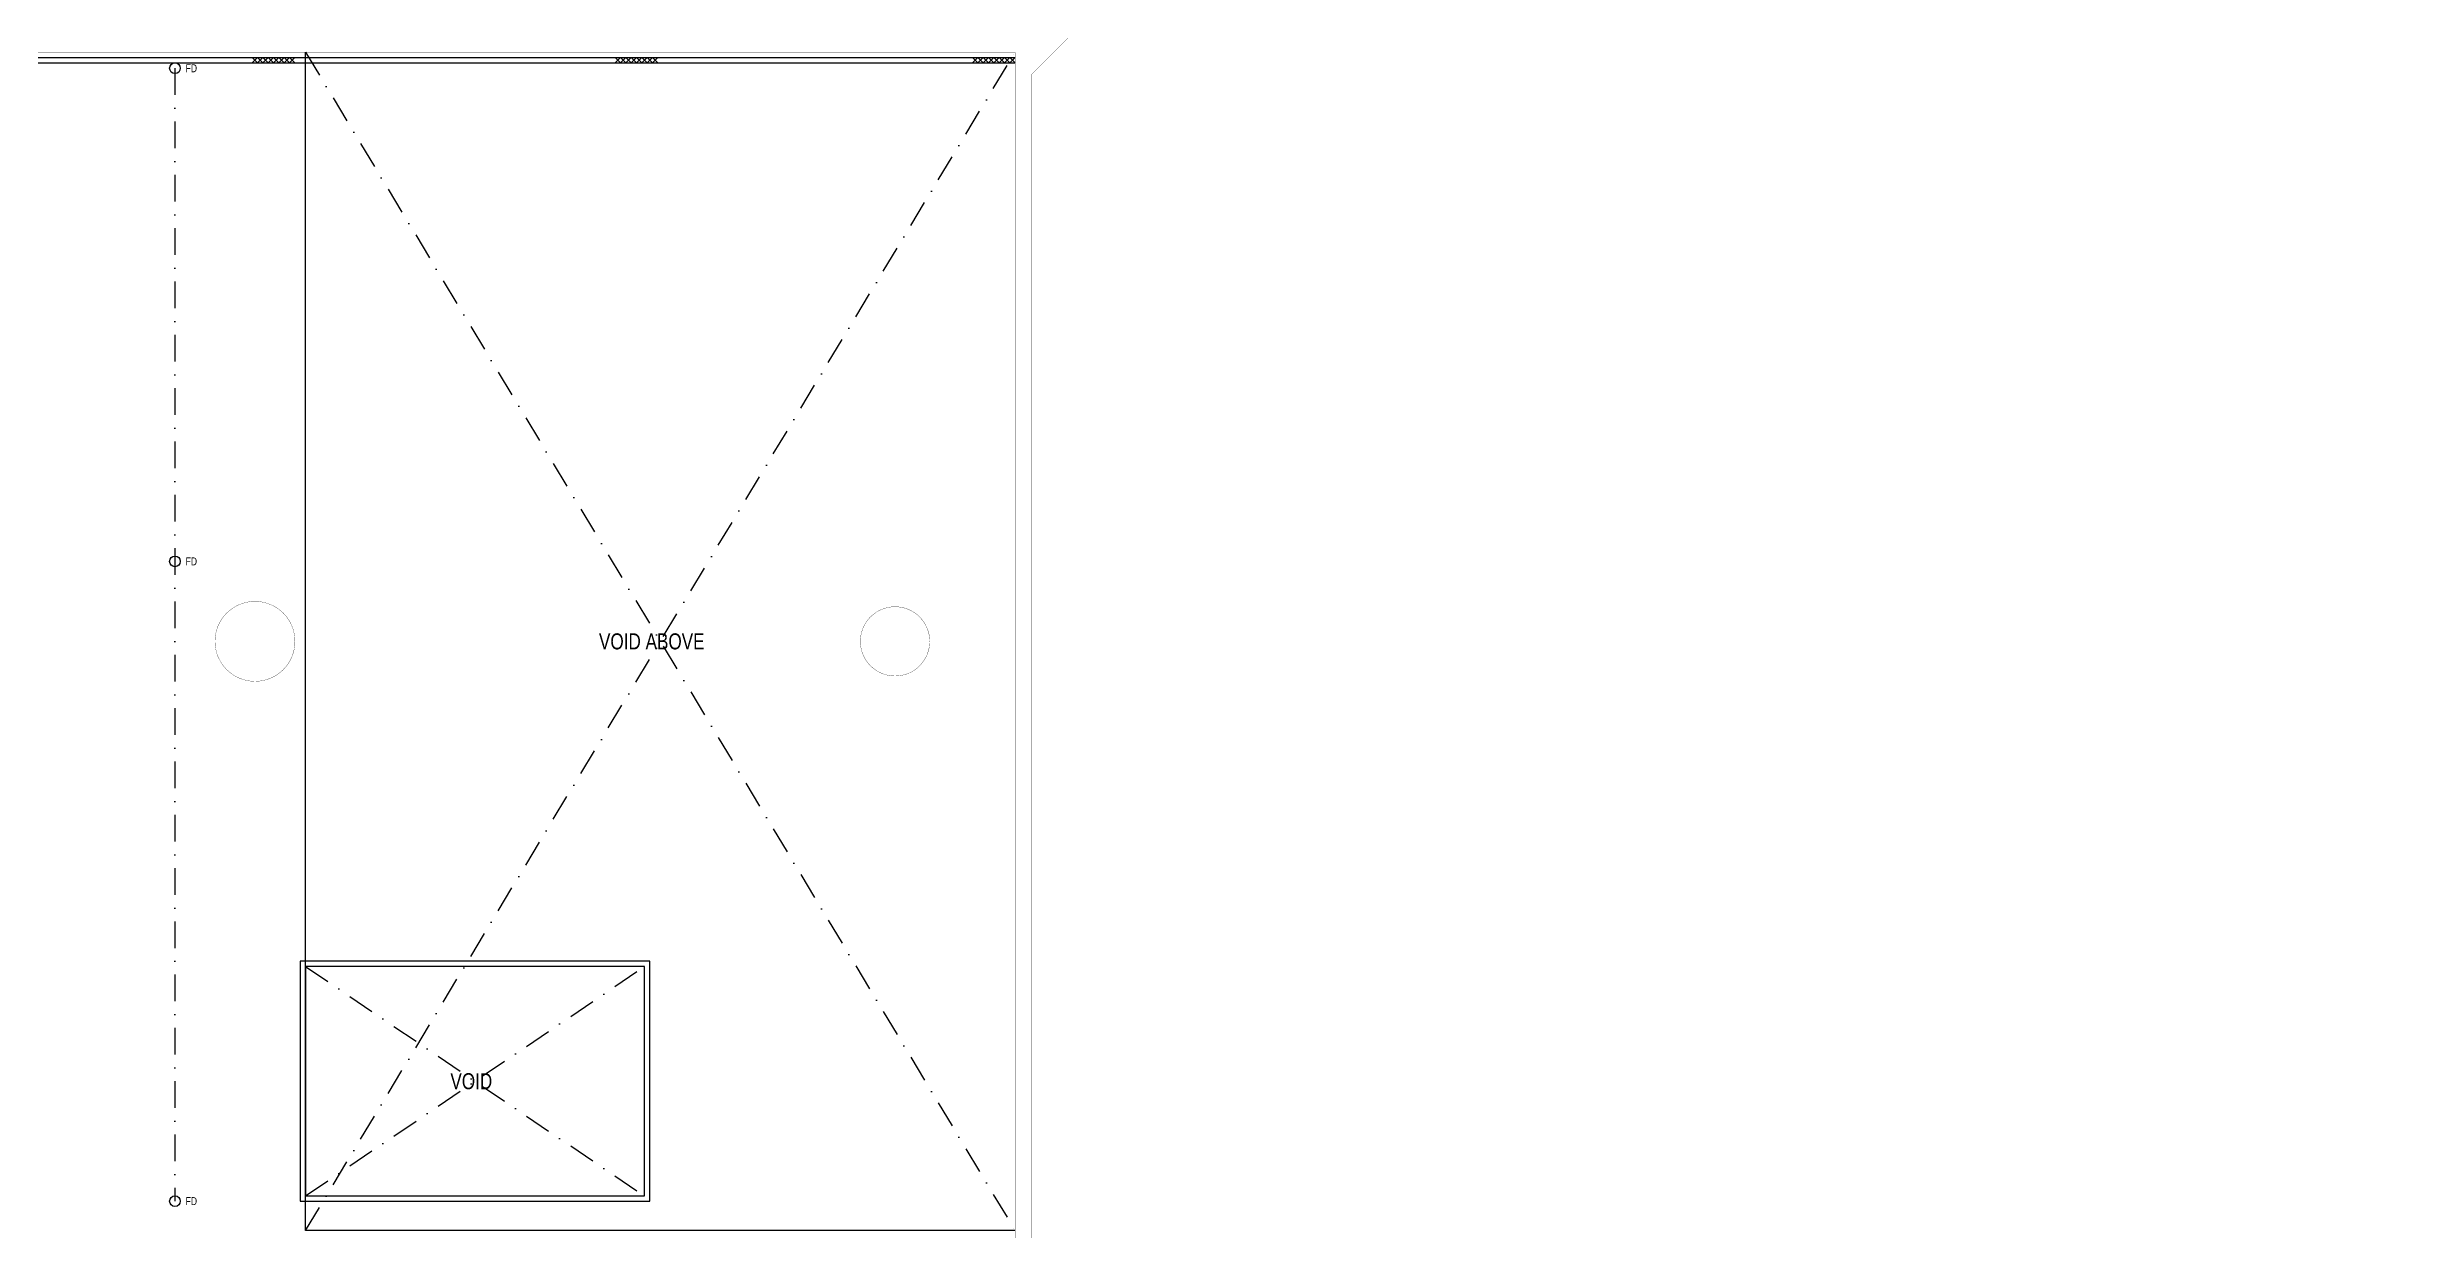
# Model space of a CAD drawing. Extents: x -163002 to 22103, y -98847 to 51643.
# Drawn here: x -21900 to 22103, y -16224 to 5950 of the extents above; entities that cross this region are included whole.
import ezdxf

# ---------------------------------------------------------------- set-up
doc = ezdxf.new("R2010")
doc.units = 0
doc.header["$LTSCALE"] = 1000
doc.header["$MEASUREMENT"] = 0
doc.linetypes.add('s3108a$0$DASHDOT', pattern=[1, 0.5, -0.25, 0, -0.25])
doc.layers.get('0').update_dxf_attribs({"linetype": 'CONTINUOUS'})
for name, color, linetype in [('s3108a$0$20', 7, 'CONTINUOUS'), ('s3108a$0$22', 7, 'CONTINUOUS'), ('s3108a$0$23', 7, 'CONTINUOUS'), ('s3108a$0$45', 7, 'CONTINUOUS'), ('s3108a$0$48', 7, 'CONTINUOUS'), ('s3108a$0$5', 7, 'CONTINUOUS'), ('s3108a$0$6', 7, 'CONTINUOUS'), ('s3108a$0$9', 7, 'CONTINUOUS')]:
    doc.layers.add(name, color=color, linetype=linetype)
doc.styles.add('s3108a$0$STANDARD', font='txt')

# ---------------------------------------------------------------- blocks, each defined once
blk = doc.blocks.new('s3108a$0$FD')
at = {"layer": 's3108a$0$45', "color": 14, "linetype": 'Continuous'}
blk.add_circle((0, 0), 0.1, dxfattribs=at)
at = {"layer": 's3108a$0$45', "color": 14, "linetype": 'Continuous', "style": 's3108a$0$STANDARD', "width": 0.8}
blk.add_text('FD', height=0.15, dxfattribs=at).set_placement((0.2, -0.075))
blk = doc.blocks.new('s3108a$0$H1200')
at = {"layer": 's3108a$0$22', "color": 1, "linetype": 'Continuous'}
for points in [[(0, 0), (0.15, 0.15), (0.3, 0), (0.45, 0.15), (0.6, 0), (0.75, 0.15), (0.9, 0), (1.05, 0.15), (1.2, 0)], [(0, 0.15), (0.15, 0), (0.3, 0.15), (0.45, 0), (0.6, 0.15), (0.75, 0), (0.9, 0.15), (1.05, 0), (1.2, 0.15)]]:
    blk.add_lwpolyline(points, dxfattribs=at)
blk = doc.blocks.new('s3108a')
at = {"layer": 's3108a$0$20', "color": 14, "linetype": 'Continuous'}
for p, q in [((-29999.9, 5750.1), (-3749.9, 5750.1)), ((-29999.9, 5650.1), (-3749.9, 5650.1))]:
    blk.add_line(p, q, dxfattribs=at)
at = {"layer": 's3108a$0$20', "color": 14, "linetype": 'Continuous', "const_width": 5}
blk.add_lwpolyline([(-29999.9, 5850.1), (-3749.9, 5850.1)], dxfattribs=at)
at = {"layer": 's3108a$0$23', "color": 14, "linetype": 's3108a$0$DASHDOT'}
for p, q in [((-17049.9, -15599.9), (-10699.9, -11299.9)), ((-17049.9, -11299.9), (-10699.9, -15599.9))]:
    blk.add_line(p, q, dxfattribs=at)
at = {"layer": 's3108a$0$23', "color": 2}
blk.add_lwpolyline([(-3749.9, -16249.9), (-17049.9, -16249.9), (-17049.9, 5850.1)], dxfattribs=at)
at = {"layer": 's3108a$0$23', "color": 14, "linetype": 'Continuous'}
for points in [[(-17149.9, -15699.9), (-10599.9, -15699.9), (-10599.9, -11199.9), (-17149.9, -11199.9)], [(-17049.9, -15599.9), (-10699.9, -15599.9), (-10699.9, -11299.9), (-17049.9, -11299.9)]]:
    blk.add_lwpolyline(points, close=True, dxfattribs=at)
at = {"layer": 's3108a$0$45', "color": 2, "linetype": 's3108a$0$DASHDOT'}
blk.add_line((-19499.9, 5550.1), (-19499.9, -15699.9), dxfattribs=at)
at = {"layer": 's3108a$0$5', "color": 2, "linetype": 's3108a$0$DASHDOT'}
for p, q in [((-17049.9, -16249.9), (-3749.9, 5850.1)), ((-17049.9, 5850.1), (-3749.9, -16249.9))]:
    blk.add_line(p, q, dxfattribs=at)
at = {"layer": 's3108a$0$6', "color": 14, "linetype": 'Continuous', "const_width": 5}
for points in [[(-17249.9, -5199.9, 1), (-18749.9, -5199.9, 1)], [(-5349.9, -5199.9, 1), (-6649.9, -5199.9, 1)]]:
    blk.add_lwpolyline(points, format="xyb", close=True, dxfattribs=at)
at = {"layer": 's3108a$0$9', "color": 14, "linetype": 'Continuous', "const_width": 5}
for points in [[(19300.1, 48050.1), (19300.1, 39050.1), (22100.1, 39050.1), (22100.1, 31500.1), (11550.1, 31500.1), (11550.1, 19350.1), (10474.4, 19350.1), (-3449.9, 5425.7), (-3449.9, -18249.9)], [(-3749.9, 5850.1), (-3749.9, -17999.9)]]:
    blk.add_lwpolyline(points, dxfattribs=at)
at = {"xscale": 666.659, "yscale": 666.659, "zscale": 1000, "rotation": 180}
for p in [(-17249.9, 5750.1), (-3749.9, 5750.1)]:
    blk.add_blockref('s3108a$0$H1200', p, dxfattribs=at)
at = {"zscale": 1000}
for name, p, xscale, yscale in [('s3108a$0$H1200', (-11249.9, 5650.1), 666.659, 666.659), ('s3108a$0$FD', (-19499.9, 5550.1), 999.9979999999999, 999.9979999999999), ('s3108a$0$FD', (-19499.9, -3699.9), 999.9979999999999, 999.9979999999999), ('s3108a$0$FD', (-19499.9, -15699.9), 999.9979999999999, 999.9979999999999)]:
    blk.add_blockref(name, p, dxfattribs=dict(at, xscale=xscale, yscale=yscale))
at = {"layer": 's3108a$0$48', "color": 15, "linetype": 'Continuous', "style": 's3108a$0$STANDARD', "width": 0.8}
for s, p in [('VOID ABOVE', (-11550.8, -5349.9)), ('VOID', (-14336.4, -13599.9))]:
    blk.add_text(s, height=300, dxfattribs=at).set_placement(p)

msp = doc.modelspace()

# ---------------------------------------------------------------- block references
msp.add_blockref('s3108a', (0, 0))

doc.saveas('drawing.dxf')
